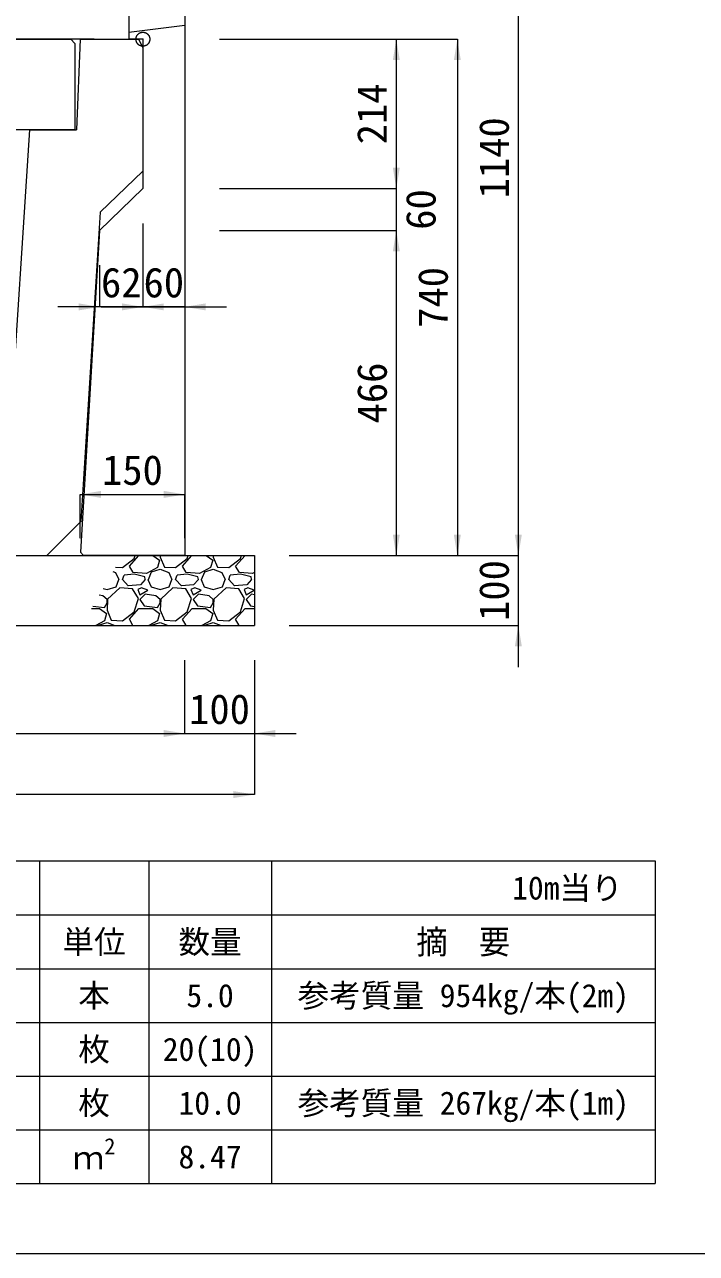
# Model space of a CAD drawing. Units: millimetres at full size, sheet at 1:40. Extents: x 206103 to 244503, y 883348 to 903496.
# Drawn here: x 231481 to 232444, y 883348 to 885109 of the extents above; entities that cross this region are included whole.
import ezdxf
from ezdxf.enums import TextEntityAlignment as Align

# ---------------------------------------------------------------- set-up
doc = ezdxf.new("R2010")
doc.units = ezdxf.units.MM
doc.header["$LTSCALE"] = 40
doc.header["$PDMODE"] = 32
doc.header["$PDSIZE"] = 20
doc.linetypes.add('DASHED', pattern=[7.5, 6, -1.5])
doc.linetypes.add('USER1', pattern=[28.575, 19.05, -3.175, 3.175, -3.175])
for name, color, linetype, lineweight in [('Defpoints_3', 8, 'Continuous', 0), ('パネックスKUR', 2, 'Continuous', 20), ('図枠', 5, 'Continuous', 13), ('基礎材', 7, 'Continuous', 15), ('寸法・材料表', 7, 'Continuous', 13), ('寸法線', 7, 'Continuous', 13), ('本体', 2, 'Continuous', 13), ('補助線', 8, 'USER1', 13), ('ﾊｯﾁﾝｸﾞ', 7, 'Continuous', 5)]:
    doc.layers.add(name, color=color, linetype=linetype, lineweight=lineweight)
doc.styles.add('ＭＳ ゴシック', font='')
doc.styles.add('ＭＳ Ｐゴシック', font='')
doc.styles.get('ＭＳ ゴシック').set_extended_font_data('MS Gothic')
doc.styles.get('ＭＳ Ｐゴシック').set_extended_font_data('MS PGothic')

# ---------------------------------------------------------------- blocks, each defined once
blk = doc.blocks.new('filled_arrow')
at = {"color": 0, "linetype": 'Continuous', "lineweight": -2}
blk.add_solid([(7.5, 1.25), (0, 0), (7.5, -1.25)], dxfattribs=at)

msp = doc.modelspace()

# ---------------------------------------------------------------- linework, layer by layer
at = {"layer": 'Defpoints_3'}
for p, q in [((230621.89, 883910.77), (232384.53, 883910.77)), ((231501.89, 883910.77), (231501.89, 883833.33)), ((231658.53, 883910.77), (231658.53, 883833.33)), ((231834.53, 883910.77), (231834.53, 883833.33)), ((232384.53, 883910.77), (232384.53, 883833.33))]:
    msp.add_line(p, q, dxfattribs=at)
at = {"layer": 'パネックスKUR'}
for p, q in [((231630.21, 885483.33), (231630.21, 885088.33)), ((231710.21, 885488.33), (231710.21, 884348.33)), ((231650.21, 885088.33), (231630.21, 885088.33)), ((231650.21, 885088.33), (231650.21, 884874.33)), ((231650.21, 884874.33), (231588.21, 884814.33)), ((231588.21, 884814.33), (231560.51, 884353.32)), ((231565.21, 884348.33), (231560.51, 884353.32)), ((231710.21, 884348.33), (231565.21, 884348.33))]:
    msp.add_line(p, q, dxfattribs=at)
at = {"layer": 'パネックスKUR', "linetype": 'DASHED', "lineweight": 9}
msp.add_line((231630.21, 885098.33), (231710.21, 885108.33), dxfattribs=at)
at = {"layer": '図枠'}
msp.add_line((227303.21, 883348.33), (244503.21, 883348.33), dxfattribs=at)
at = {"layer": '基礎材'}
for p, q in [((230962.71, 884348.33), (231810.09, 884348.33)), ((231810.09, 884348.33), (231810.09, 884248.33)), ((230962.71, 884248.33), (231810.09, 884248.33))]:
    msp.add_line(p, q, dxfattribs=at)
at = {"layer": '寸法・材料表'}
for p, q in [((230621.89, 883833.33), (232384.53, 883833.33)), ((231501.89, 883833.33), (231501.89, 883448.33)), ((231658.53, 883833.33), (231658.53, 883448.33)), ((231834.53, 883833.33), (231834.53, 883448.33)), ((232384.53, 883833.33), (232384.53, 883448.33)), ((230621.89, 883756.33), (232384.53, 883756.33)), ((230621.89, 883679.33), (232384.53, 883679.33)), ((230621.89, 883602.33), (232384.53, 883602.33)), ((230621.89, 883525.33), (232384.53, 883525.33)), ((230621.89, 883448.33), (232384.53, 883448.33))]:
    msp.add_line(p, q, dxfattribs=at)
at = {"layer": '寸法線'}
for p, q in [((232188.55, 884348.33), (232188.55, 885488.33)), ((231580.21, 885088.33), (231015.21, 885088.33)), ((231760.21, 885088.33), (232013.55, 885088.33)), ((231845.21, 885088.33), (232101.05, 885088.33)), ((232013.55, 885088.33), (232013.55, 884874.33)), ((232101.05, 885088.33), (232101.05, 884348.33)), ((232013.55, 884934.33), (232013.55, 884754.33)), ((231760.21, 884874.33), (232013.55, 884874.33)), ((231760.21, 884874.33), (232013.55, 884874.33)), ((231650.21, 884824.33), (231650.21, 884704.74)), ((231650.21, 884824.33), (231650.21, 884704.74)), ((231710.21, 884824.33), (231710.21, 884704.74)), ((231760.21, 884814.33), (232013.55, 884814.33)), ((231760.21, 884814.33), (232013.55, 884814.33)), ((232013.55, 884814.33), (232013.55, 884348.33)), ((231588.21, 884764.33), (231588.21, 884704.74)), ((231710.21, 884704.74), (231528.21, 884704.74)), ((231590.21, 884704.74), (231770.21, 884704.74)), ((231560.21, 884436.03), (231710.21, 884436.03)), ((231560.21, 884373.33), (231560.21, 884436.03)), ((231710.21, 884373.33), (231710.21, 884436.03)), ((232188.55, 884188.33), (232188.55, 884408.33)), ((231860.09, 884348.33), (232188.55, 884348.33)), ((231860.09, 884348.33), (232101.05, 884348.33)), ((231860.09, 884348.33), (232013.55, 884348.33)), ((231860.09, 884348.33), (232188.55, 884348.33)), ((231860.09, 884248.33), (232188.55, 884248.33)), ((231710.09, 884198.33), (231710.09, 884093.39)), ((231710.09, 884198.33), (231710.09, 884093.39)), ((231810.09, 884198.33), (231810.09, 884093.39)), ((231810.09, 884198.33), (231810.09, 884005.89)), ((231062.71, 884093.39), (231710.09, 884093.39)), ((231650.09, 884093.39), (231870.09, 884093.39)), ((231810.09, 884005.89), (230962.71, 884005.89))]:
    msp.add_line(p, q, dxfattribs=at)
at = {"layer": '本体'}
for p, q in [((231560.21, 885088.33), (231555.21, 884958.33)), ((231560.21, 885088.33), (231644.21, 885088.33)), ((231650.21, 885076.33), (231644.21, 885088.33)), ((231650.21, 885076.33), (231650.21, 884899.33)), ((231487.71, 884958.33), (231459.46, 884523.79)), ((231487.71, 884958.33), (231555.21, 884958.33)), ((231650.21, 884899.33), (231588.71, 884840.33)), ((231588.71, 884840.33), (231561.44, 884397.06)), ((231512.71, 884348.33), (231561.44, 884397.06)), ((231062.71, 884348.33), (231512.71, 884348.33))]:
    msp.add_line(p, q, dxfattribs=at)
at = {"layer": '本体', "lineweight": 20}
msp.add_lwpolyline([(231022.71, 884958.33), (231022.71, 885082.33), (231028.71, 885088.33), (231546.71, 885088.33), (231552.71, 885082.33), (231552.71, 884958.33)], close=True, dxfattribs=at)
at = {"layer": '補助線'}
msp.add_point((231650.21, 885088.33), dxfattribs=at)
at = {"layer": 'ﾊｯﾁﾝｸﾞ'}
for p, q in [((231610.77, 884331.53), (231620.86, 884331.05)), ((231620.86, 884331.05), (231637.63, 884344)), ((231630.77, 884333.33), (231644.27, 884348.33)), ((231636.1, 884324.19), (231630.77, 884333.33)), ((231637.63, 884344), (231639.01, 884348.33)), ((231671.16, 884331.05), (231655.15, 884322.66)), ((231664.65, 884348.33), (231674.2, 884341.71)), ((231674.2, 884341.71), (231671.16, 884331.05)), ((231675.06, 884348.33), (231674.97, 884346.29)), ((231674.97, 884346.29), (231681.06, 884331.81)), ((231681.06, 884331.81), (231697.06, 884331.05)), ((231697.06, 884331.05), (231713.83, 884344)), ((231706.97, 884333.33), (231720.47, 884348.33)), ((231712.3, 884324.19), (231706.97, 884333.33)), ((231713.83, 884344), (231715.21, 884348.33)), ((231747.36, 884331.05), (231731.35, 884322.66)), ((231740.85, 884348.33), (231750.4, 884341.71)), ((231750.4, 884341.71), (231747.36, 884331.05)), ((231751.26, 884348.33), (231751.17, 884346.29)), ((231751.17, 884346.29), (231757.26, 884331.81)), ((231757.26, 884331.81), (231773.26, 884331.05)), ((231773.26, 884331.05), (231790.03, 884344)), ((231783.17, 884333.33), (231796.67, 884348.33)), ((231788.5, 884324.19), (231783.17, 884333.33)), ((231790.03, 884344), (231791.41, 884348.33)), ((231607.32, 884325.55), (231610.96, 884324.19)), ((231610.96, 884324.19), (231615.53, 884314.28)), ((231611.72, 884303.61), (231615.53, 884314.28)), ((231620.86, 884314.28), (231623.15, 884320.38)), ((231629.25, 884305.14), (231620.86, 884314.28)), ((231637.63, 884321.9), (231623.15, 884320.38)), ((231655.15, 884322.66), (231636.1, 884324.19)), ((231652.87, 884318.09), (231637.63, 884321.9)), ((231653.63, 884314.28), (231646.77, 884306.66)), ((231653.63, 884314.28), (231652.87, 884318.09)), ((231657.44, 884314.28), (231662.01, 884303.61)), ((231658.2, 884314.28), (231662.77, 884324.95)), ((231662.77, 884324.95), (231674.97, 884328.76)), ((231674.97, 884328.76), (231687.16, 884324.19)), ((231687.16, 884324.19), (231691.73, 884314.28)), ((231687.92, 884303.61), (231691.73, 884314.28)), ((231697.06, 884314.28), (231699.35, 884320.38)), ((231705.45, 884305.14), (231697.06, 884314.28)), ((231713.83, 884321.9), (231699.35, 884320.38)), ((231731.35, 884322.66), (231712.3, 884324.19)), ((231729.07, 884318.09), (231713.83, 884321.9)), ((231729.83, 884314.28), (231722.97, 884306.66)), ((231729.83, 884314.28), (231729.07, 884318.09)), ((231733.64, 884314.28), (231738.21, 884303.61)), ((231734.4, 884314.28), (231738.97, 884324.95)), ((231738.97, 884324.95), (231751.17, 884328.76)), ((231751.17, 884328.76), (231763.36, 884324.19)), ((231763.36, 884324.19), (231767.93, 884314.28)), ((231764.12, 884303.61), (231767.93, 884314.28)), ((231773.26, 884314.28), (231775.55, 884320.38)), ((231781.65, 884305.14), (231773.26, 884314.28)), ((231790.03, 884321.9), (231775.55, 884320.38)), ((231807.55, 884322.66), (231788.5, 884324.19)), ((231805.27, 884318.09), (231790.03, 884321.9)), ((231806.03, 884314.28), (231799.17, 884306.66)), ((231806.03, 884314.28), (231805.27, 884318.09)), ((231810.09, 884323.99), (231807.55, 884322.66)), ((231809.84, 884314.28), (231810.09, 884313.7)), ((231593.37, 884301.39), (231598.77, 884299.8)), ((231598.77, 884299.8), (231611.72, 884303.61)), ((231617.05, 884302.09), (231599.53, 884286.09)), ((231635.34, 884300.57), (231617.05, 884302.09)), ((231646.77, 884306.66), (231629.25, 884305.14)), ((231643.72, 884286.85), (231635.34, 884300.57)), ((231648.3, 884302.09), (231642.96, 884299.8)), ((231642.96, 884299.8), (231646.01, 884292.18)), ((231646.01, 884292.18), (231657.44, 884299.04)), ((231657.44, 884299.04), (231648.3, 884302.09)), ((231662.01, 884303.61), (231674.97, 884299.8)), ((231674.97, 884299.8), (231687.92, 884303.61)), ((231693.25, 884302.09), (231675.73, 884286.09)), ((231711.54, 884300.57), (231693.25, 884302.09)), ((231722.97, 884306.66), (231705.45, 884305.14)), ((231719.92, 884286.85), (231711.54, 884300.57)), ((231724.5, 884302.09), (231719.16, 884299.8)), ((231719.16, 884299.8), (231722.21, 884292.18)), ((231722.21, 884292.18), (231733.64, 884299.04)), ((231733.64, 884299.04), (231724.5, 884302.09)), ((231738.21, 884303.61), (231751.17, 884299.8)), ((231751.17, 884299.8), (231764.12, 884303.61)), ((231769.45, 884302.09), (231751.93, 884286.09)), ((231787.74, 884300.57), (231769.45, 884302.09)), ((231799.17, 884306.66), (231781.65, 884305.14)), ((231796.12, 884286.85), (231787.74, 884300.57)), ((231800.7, 884302.09), (231795.36, 884299.8)), ((231795.36, 884299.8), (231798.41, 884292.18)), ((231798.41, 884292.18), (231809.84, 884299.04)), ((231809.84, 884299.04), (231800.7, 884302.09)), ((231592.67, 884290.66), (231587.61, 884291.42)), ((231598.77, 884285.33), (231592.67, 884290.66)), ((231594.96, 884273.9), (231598.77, 884280.75)), ((231599.53, 884286.09), (231598.77, 884270.09)), ((231598.77, 884280.75), (231598.77, 884285.33)), ((231637.63, 884267.8), (231643.72, 884286.85)), ((231653.63, 884292.95), (231646.01, 884285.33)), ((231646.01, 884285.33), (231652.11, 884276.18)), ((231668.87, 884290.66), (231653.63, 884292.95)), ((231674.97, 884285.33), (231668.87, 884290.66)), ((231671.16, 884273.9), (231674.97, 884280.75)), ((231675.73, 884286.09), (231674.97, 884270.09)), ((231674.97, 884280.75), (231674.97, 884285.33)), ((231713.83, 884267.8), (231719.92, 884286.85)), ((231729.83, 884292.95), (231722.21, 884285.33)), ((231722.21, 884285.33), (231728.31, 884276.18)), ((231745.07, 884290.66), (231729.83, 884292.95)), ((231751.17, 884285.33), (231745.07, 884290.66)), ((231747.36, 884273.9), (231751.17, 884280.75)), ((231751.93, 884286.09), (231751.17, 884270.09)), ((231751.17, 884280.75), (231751.17, 884285.33)), ((231790.03, 884267.8), (231796.12, 884286.85)), ((231806.03, 884292.95), (231798.41, 884285.33)), ((231798.41, 884285.33), (231804.51, 884276.18)), ((231810.09, 884292.34), (231806.03, 884292.95)), ((231576.62, 884272.37), (231588.1, 884272.37)), ((231578.63, 884275.86), (231594.96, 884273.9)), ((231588.1, 884272.37), (231598, 884265.51)), ((231598, 884265.51), (231594.96, 884254.85)), ((231598.77, 884270.09), (231604.86, 884255.61)), ((231620.86, 884254.85), (231637.63, 884267.8)), ((231630.77, 884257.13), (231644.49, 884272.37)), ((231644.49, 884272.37), (231664.3, 884272.37)), ((231652.11, 884276.18), (231671.16, 884273.9)), ((231664.3, 884272.37), (231674.2, 884265.51)), ((231674.2, 884265.51), (231671.16, 884254.85)), ((231674.97, 884270.09), (231681.06, 884255.61)), ((231697.06, 884254.85), (231713.83, 884267.8)), ((231706.97, 884257.13), (231720.69, 884272.37)), ((231720.69, 884272.37), (231740.5, 884272.37)), ((231728.31, 884276.18), (231747.36, 884273.9)), ((231740.5, 884272.37), (231750.4, 884265.51)), ((231750.4, 884265.51), (231747.36, 884254.85)), ((231751.17, 884270.09), (231757.26, 884255.61)), ((231773.26, 884254.85), (231790.03, 884267.8)), ((231783.17, 884257.13), (231796.89, 884272.37)), ((231796.89, 884272.37), (231810.09, 884272.37)), ((231804.51, 884276.18), (231810.09, 884275.51)), ((231594.96, 884254.85), (231582.52, 884248.33)), ((231586.4, 884248.33), (231586.57, 884248.75)), ((231586.57, 884248.75), (231598.77, 884252.56)), ((231598.77, 884252.56), (231610.05, 884248.33)), ((231604.86, 884255.61), (231620.86, 884254.85)), ((231635.91, 884248.33), (231630.77, 884257.13)), ((231671.16, 884254.85), (231658.72, 884248.33)), ((231662.6, 884248.33), (231662.77, 884248.75)), ((231662.77, 884248.75), (231674.97, 884252.56)), ((231674.97, 884252.56), (231686.25, 884248.33)), ((231681.06, 884255.61), (231697.06, 884254.85)), ((231712.11, 884248.33), (231706.97, 884257.13)), ((231747.36, 884254.85), (231734.92, 884248.33)), ((231738.8, 884248.33), (231738.97, 884248.75)), ((231738.97, 884248.75), (231751.17, 884252.56)), ((231751.17, 884252.56), (231762.45, 884248.33)), ((231757.26, 884255.61), (231773.26, 884254.85)), ((231788.31, 884248.33), (231783.17, 884257.13))]:
    msp.add_line(p, q, dxfattribs=at)

# ---------------------------------------------------------------- block references
at = {"layer": '寸法線', "xscale": 4, "yscale": 4}
for p, rotation in [((232013.55, 885088.33), 270), ((232101.05, 885088.33), 270), ((232013.55, 884874.33), 90), ((232013.55, 884874.33), 90), ((232013.55, 884814.33), 270), ((232013.55, 884814.33), 270), ((231588.21, 884704.74), 180), ((231650.21, 884704.74), 180), ((231710.21, 884436.03), 180), ((232013.55, 884348.33), 90), ((232101.05, 884348.33), 90), ((232188.55, 884348.33), 90), ((232188.55, 884348.33), 90), ((232188.55, 884248.33), 270), ((231710.09, 884093.39), 180), ((231710.09, 884093.39), 180), ((231810.09, 884005.89), 180)]:
    msp.add_blockref('filled_arrow', p, dxfattribs=dict(at, rotation=rotation))
for p in [(231650.21, 884704.74), (231710.21, 884704.74), (231560.21, 884436.03), (231810.09, 884093.39)]:
    msp.add_blockref('filled_arrow', p, dxfattribs=at)

# ---------------------------------------------------------------- texts
at = {"layer": '寸法・材料表', "style": 'ＭＳ ゴシック'}
msp.add_text('10m当り\u3000', height=33.23, dxfattribs=at).set_placement((232383.47, 883872.05), align=Align.MIDDLE_RIGHT)
for s, p in [('単位', (231580.21, 883794.83)), ('数量', (231746.53, 883794.83)), ('本', (231580.21, 883717.83)), ('5.0', (231746.53, 883717.83)), ('参考質量 954kg/本(2m)', (232109.53, 883717.83)), ('枚', (231580.21, 883640.83)), ('20(10)', (231746.53, 883640.83)), ('枚', (231580.21, 883563.83)), ('10.0', (231746.53, 883563.83)), ('参考質量 267kg/本(1m)', (232109.53, 883563.83)), ('8.47', (231746.53, 883486.83))]:
    msp.add_text(s, height=33.23, dxfattribs=at).set_placement(p, align=Align.MIDDLE_CENTER)
at = {"layer": '寸法・材料表', "style": 'ＭＳ Ｐゴシック', "width": 0.95}
msp.add_text('摘\u3000要', height=34.64, dxfattribs=at).set_placement((232109.53, 883794.83), align=Align.MIDDLE_CENTER)
at = {"layer": '寸法・材料表', "style": 'ＭＳ ゴシック'}
for s, height, p in [('2', 23.26, (231594.94, 883483.22)), ('ｍ', 33.23, (231549.61, 883458.72))]:
    msp.add_text(s, height=height, dxfattribs=at).set_placement(p, align=Align.BOTTOM_LEFT)
at = {"layer": '寸法線', "style": 'ＭＳ ゴシック'}
for s, p in [('214', (231978.55, 884981.33)), ('1140', (232153.55, 884918.33)), ('60', (232048.55, 884844.33)), ('740', (232066.05, 884718.33)), ('466', (231978.55, 884581.33)), ('100', (232153.55, 884298.33))]:
    msp.add_text(s, height=42.72, rotation=90, dxfattribs=at).set_placement(p, align=Align.MIDDLE_CENTER)
for s, p in [('62', (231619.21, 884739.74)), ('60', (231680.21, 884739.74)), ('150', (231635.21, 884471.03)), ('100', (231760.09, 884128.39))]:
    msp.add_text(s, height=42.72, dxfattribs=at).set_placement(p, align=Align.MIDDLE_CENTER)

doc.saveas('drawing.dxf')
